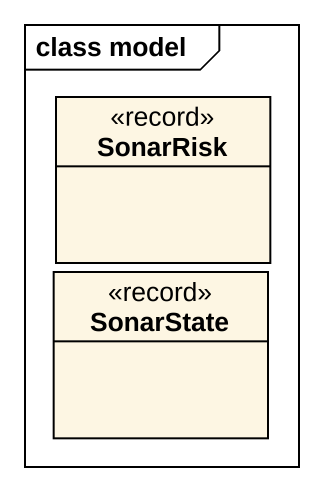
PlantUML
@startuml
mainframe class model
hide circle
hide empty members
class SonarRisk <<record>>
class SonarState <<record>>
@enduml
